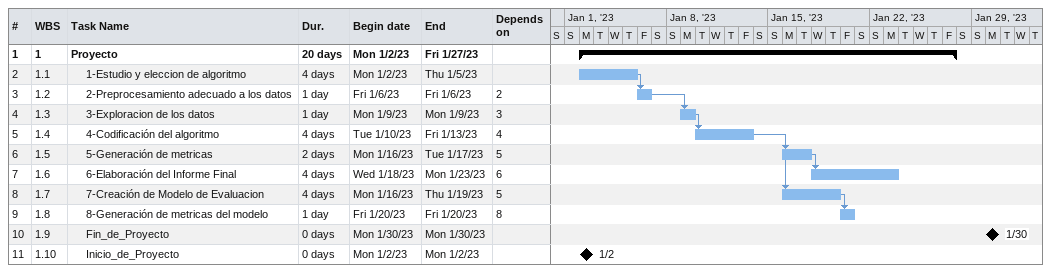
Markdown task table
| ID | WBS | Task | Duration | Start | Finish | Predecessors |
|---|---|---|---|---|---|---|
| 1 | 1 | **Proyecto** | 20d | 2023-01-02 | 2023-01-27 |  |
| 2 | 1.1 | 1-Estudio y eleccion de algoritmo | 4d | 2023-01-02 | 2023-01-05 |  |
| 3 | 1.2 | 2-Preprocesamiento adecuado a los datos | 1d | 2023-01-06 | 2023-01-06 | 2 |
| 4 | 1.3 | 3-Exploracion de los datos | 1d | 2023-01-09 | 2023-01-09 | 3 |
| 5 | 1.4 | 4-Codificación del algoritmo | 4d | 2023-01-10 | 2023-01-13 | 4 |
| 6 | 1.5 | 5-Generación de metricas | 2d | 2023-01-16 | 2023-01-17 | 5 |
| 7 | 1.6 | 6-Elaboración del Informe Final | 4d | 2023-01-18 | 2023-01-23 | 6 |
| 8 | 1.7 | 7-Creación de Modelo de Evaluacion | 4d | 2023-01-16 | 2023-01-19 | 5 |
| 9 | 1.8 | 8-Generación de metricas del modelo | 1d | 2023-01-20 | 2023-01-20 | 8 |
| 10 | 1.9 | Fin_de_Proyecto | 0d | 2023-01-30 | 2023-01-30 |  |
| 11 | 1.10 | Inicio_de_Proyecto | 0d | 2023-01-02 | 2023-01-02 |  |
